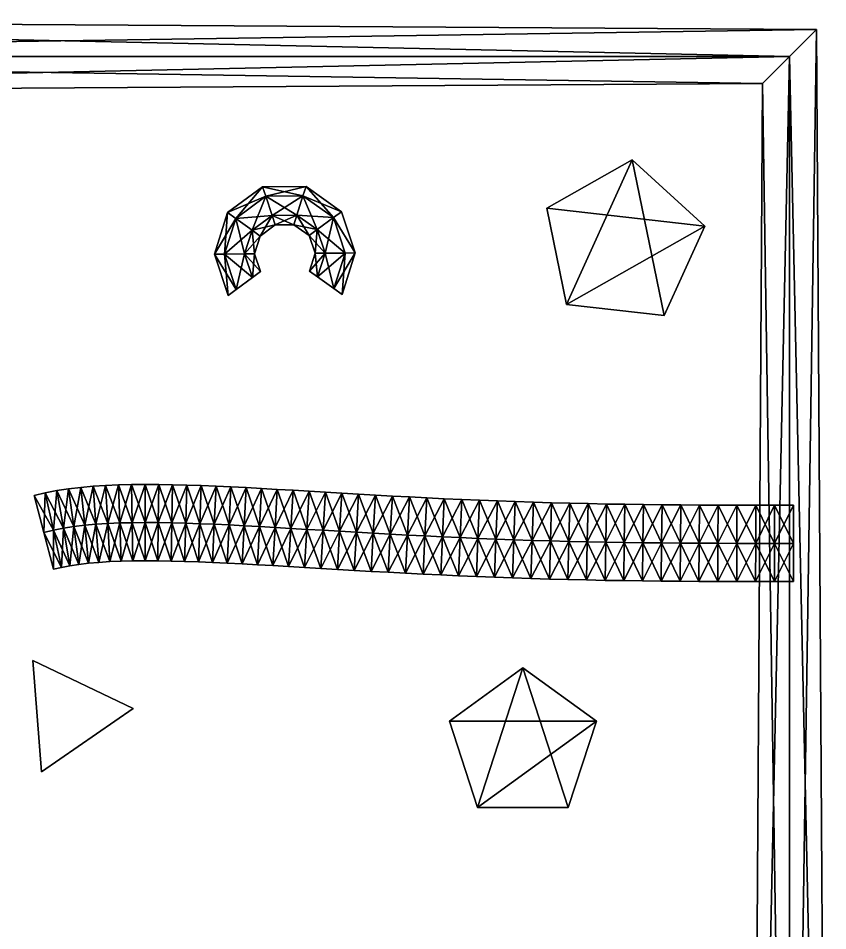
# Model space of a CAD drawing. Extents: x -2.49 to 2.49, y -2.49 to 2.49.
# Drawn here: x 1.378 to 2.491, y 1.237 to 2.491 of the extents above; entities that cross this region are included whole.
import ezdxf

# ---------------------------------------------------------------- set-up
doc = ezdxf.new("R2010")
doc.units = 0

# ---------------------------------------------------------------- blocks, each defined once
blk = doc.blocks.new('Cylinder')
mesh = blk.add_polyface()
corners = [(1.398153, 1.608273, -0.060957), (1.398153, 1.608272, 0.060963), (1.536333, 1.542348, 0.060963), (1.536333, 1.542349, -0.060957), (1.410152, 1.455643, -0.060957), (1.410152, 1.455643, 0.060963)]
mesh.append_faces([[corners[k] for k in face] for face in [(0, 1, 2), (0, 2, 3), (4, 5, 1), (4, 1, 0), (3, 2, 5), (3, 5, 4), (2, 1, 5), (0, 3, 4)]])
blk = doc.blocks.new('Cylinder_021_Cylinder_022')
mesh = blk.add_polyface()
corners = [(2.072035, 1.598387, -0.063155), (2.072035, 1.598387, 0.06096), (2.172914, 1.525094, 0.06096), (2.172914, 1.525094, -0.063155), (2.134382, 1.406504, 0.06096), (2.134382, 1.406504, -0.063155), (2.009689, 1.406504, 0.060961), (2.009689, 1.406504, -0.063155), (1.971157, 1.525095, 0.06096), (1.971157, 1.525095, -0.063155)]
mesh.append_faces([[corners[k] for k in face] for face in [(0, 1, 2), (0, 2, 3), (3, 2, 4), (3, 4, 5), (5, 4, 6), (5, 6, 7), (2, 1, 8), (2, 8, 6), (6, 4, 2), (9, 8, 1), (9, 1, 0), (7, 6, 8), (7, 8, 9), (0, 3, 5), (0, 5, 7), (7, 9, 0)]])
blk = doc.blocks.new('Cylinder_18')
mesh = blk.add_polyface()
corners = [(2.222371, 2.296689, -0.060959), (2.22237, 2.29669, 0.06096), (2.322023, 2.205491, 0.06096), (2.322024, 2.205491, -0.06096), (2.266083, 2.082534, 0.06096), (2.266083, 2.082533, -0.06096), (2.131858, 2.09774, 0.06096), (2.131858, 2.09774, -0.060959), (2.104841, 2.230095, 0.06096), (2.104841, 2.230095, -0.06096)]
mesh.append_faces([[corners[k] for k in face] for face in [(0, 1, 2), (0, 2, 3), (3, 2, 4), (3, 4, 5), (5, 4, 6), (5, 6, 7), (2, 1, 8), (2, 8, 6), (6, 4, 2), (9, 8, 1), (9, 1, 0), (7, 6, 8), (7, 8, 9), (0, 3, 5), (0, 5, 7), (7, 9, 0)]])
blk = doc.blocks.new('NurbsCircle_NurbsCircle_020')
mesh = blk.add_polyface()
corners = [(0, -2.438564, 0.000015), (-2.438517, -2.438516, 0.000015), (-2.401425, -2.401424, 0.000015), (0, -2.386109, 0.000015), (0, -2.491019, 0.000015), (-2.475608, -2.475608, 0.000015), (0, -2.49102, 0.05247), (-2.475608, -2.475608, 0.05247), (0, -2.491019, 0.104925), (-2.475607, -2.475608, 0.104926), (0, -2.438565, 0.104926), (-2.438517, -2.438516, 0.104925), (0, -2.38611, 0.104926), (-2.401424, -2.401424, 0.104926), (0, -2.386109, 0.05247), (-2.401425, -2.401425, 0.05247), (-2.438565, 0, 0.000015), (-2.386109, 0, 0.000015), (-2.491019, 0, 0.000015), (-2.491019, 0, 0.052471), (-2.491019, 0, 0.104926), (-2.438565, 0, 0.104926), (-2.386109, 0, 0.104926), (-2.386109, 0, 0.052471), (-2.438517, 2.438517, 0.000016), (-2.401424, 2.401424, 0.000015), (-2.475608, 2.475608, 0.000016), (-2.475608, 2.475608, 0.052471), (-2.475608, 2.475608, 0.104926), (-2.438517, 2.438517, 0.104926), (-2.401424, 2.401425, 0.104927), (-2.401424, 2.401424, 0.052471), (0, 2.438565, 0.000016), (0, 2.386109, 0.000016), (0, 2.49102, 0.000016), (0, 2.49102, 0.052471), (0, 2.49102, 0.104927), (0, 2.438565, 0.104926), (0, 2.386109, 0.104926), (0, 2.386109, 0.052471), (2.438517, 2.438516, 0.000016), (2.401425, 2.401424, 0.000016), (2.475608, 2.475608, 0.000016), (2.475608, 2.475608, 0.052471), (2.475607, 2.475608, 0.104926), (2.438517, 2.438516, 0.104926), (2.401425, 2.401424, 0.104926), (2.401425, 2.401424, 0.052472), (2.438565, 0, 0.000015), (2.386109, 0, 0.000015), (2.491019, 0, 0.000015), (2.49102, 0, 0.05247), (2.491019, 0, 0.104926), (2.438565, 0, 0.104926), (2.386109, 0, 0.104926), (2.386109, 0, 0.05247), (2.438516, -2.438517, 0.000015), (2.401424, -2.401424, 0.000015), (2.475608, -2.475607, 0.000015), (2.475608, -2.475607, 0.05247), (2.475608, -2.475607, 0.104925), (2.438516, -2.438517, 0.104926), (2.401425, -2.401425, 0.104926), (2.401425, -2.401425, 0.05247)]
mesh.append_faces([[corners[k] for k in face] for face in [(0, 1, 2), (0, 2, 3), (4, 5, 1), (4, 1, 0), (6, 7, 5), (6, 5, 4), (8, 9, 7), (8, 7, 6), (10, 11, 9), (10, 9, 8), (12, 13, 11), (12, 11, 10), (14, 15, 13), (14, 13, 12), (3, 2, 15), (3, 15, 14), (1, 16, 17), (1, 17, 2), (5, 18, 16), (5, 16, 1), (7, 19, 18), (7, 18, 5), (9, 20, 19), (9, 19, 7), (11, 21, 20), (11, 20, 9), (13, 22, 21), (13, 21, 11), (15, 23, 22), (15, 22, 13), (2, 17, 23), (2, 23, 15), (16, 24, 25), (16, 25, 17), (18, 26, 24), (18, 24, 16), (19, 27, 26), (19, 26, 18), (20, 28, 27), (20, 27, 19), (21, 29, 28), (21, 28, 20), (22, 30, 29), (22, 29, 21), (23, 31, 30), (23, 30, 22), (17, 25, 31), (17, 31, 23), (24, 32, 33), (24, 33, 25), (26, 34, 32), (26, 32, 24), (27, 35, 34), (27, 34, 26), (28, 36, 35), (28, 35, 27), (29, 37, 36), (29, 36, 28), (30, 38, 37), (30, 37, 29), (31, 39, 38), (31, 38, 30), (25, 33, 39), (25, 39, 31), (32, 40, 41), (32, 41, 33), (34, 42, 40), (34, 40, 32), (35, 43, 42), (35, 42, 34), (36, 44, 43), (36, 43, 35), (37, 45, 44), (37, 44, 36), (38, 46, 45), (38, 45, 37), (39, 47, 46), (39, 46, 38), (33, 41, 47), (33, 47, 39), (40, 48, 49), (40, 49, 41), (42, 50, 48), (42, 48, 40), (43, 51, 50), (43, 50, 42), (44, 52, 51), (44, 51, 43), (45, 53, 52), (45, 52, 44), (46, 54, 53), (46, 53, 45), (47, 55, 54), (47, 54, 46), (41, 49, 55), (41, 55, 47), (48, 56, 57), (48, 57, 49), (50, 58, 56), (50, 56, 48), (51, 59, 58), (51, 58, 50), (52, 60, 59), (52, 59, 51), (53, 61, 60), (53, 60, 52), (54, 62, 61), (54, 61, 53), (55, 63, 62), (55, 62, 54), (49, 57, 63), (49, 63, 55), (56, 0, 3), (56, 3, 57), (58, 4, 0), (58, 0, 56), (59, 6, 4), (59, 4, 58), (60, 8, 6), (60, 6, 59), (61, 10, 8), (61, 8, 60), (62, 12, 10), (62, 10, 61), (63, 14, 12), (63, 12, 62), (57, 3, 14), (57, 14, 63)]])
blk = doc.blocks.new('NurbsPath_009_NurbsPath_010')
mesh = blk.add_polyface()
corners = [(1.399974, 1.83523, -0.000901), (1.415436, 1.838913, -0.000901), (1.426463, 1.78763, -0.000901), (1.399974, 1.83523, 0.051555), (1.415437, 1.838913, 0.051555), (1.399974, 1.83523, 0.10401), (1.415436, 1.838913, 0.10401), (1.413347, 1.784508, 0.10401), (1.426463, 1.78763, 0.10401), (1.431294, 1.841965, -0.000901), (1.440212, 1.790273, -0.0009), (1.431294, 1.841965, 0.051554), (1.431295, 1.841965, 0.10401), (1.440213, 1.790273, 0.10401), (1.447505, 1.844447, -0.000901), (1.454575, 1.79247, -0.000901), (1.447505, 1.844447, 0.051554), (1.447505, 1.844447, 0.10401), (1.454575, 1.79247, 0.10401), (1.464075, 1.846423, -0.000901), (1.469533, 1.794252, -0.000901), (1.464075, 1.846423, 0.051555), (1.464074, 1.846423, 0.10401), (1.469533, 1.794252, 0.10401), (1.481009, 1.84795, -0.000901), (1.485066, 1.795652, -0.000901), (1.481009, 1.847951, 0.051555), (1.481009, 1.84795, 0.10401), (1.485066, 1.795652, 0.10401), (1.498314, 1.849077, -0.000901), (1.501156, 1.796698, -0.000901), (1.498314, 1.849077, 0.051554), (1.498314, 1.849077, 0.10401), (1.501155, 1.796699, 0.10401)]
mesh.append_faces([[corners[k] for k in face] for face in [(0, 1, 2), (3, 4, 1), (3, 1, 0), (5, 6, 4), (5, 4, 3), (7, 8, 6), (7, 6, 5), (1, 9, 10), (1, 10, 2), (4, 11, 9), (4, 9, 1), (6, 12, 11), (6, 11, 4), (8, 13, 12), (8, 12, 6), (9, 14, 15), (9, 15, 10), (11, 16, 14), (11, 14, 9), (12, 17, 16), (12, 16, 11), (13, 18, 17), (13, 17, 12), (14, 19, 20), (14, 20, 15), (16, 21, 19), (16, 19, 14), (17, 22, 21), (17, 21, 16), (18, 23, 22), (18, 22, 17), (19, 24, 25), (19, 25, 20), (21, 26, 24), (21, 24, 19), (22, 27, 26), (22, 26, 21), (23, 28, 27), (23, 27, 22), (24, 29, 30), (24, 30, 25), (26, 31, 29), (26, 29, 24), (27, 32, 31), (27, 31, 26), (28, 33, 32), (28, 32, 27)]])
mesh = blk.add_polyface()
corners = [(1.498314, 1.849077, -0.000901), (1.515993, 1.849846, -0.000901), (1.517784, 1.797422, -0.000901), (1.501156, 1.796698, -0.000901), (1.498314, 1.849077, 0.051554), (1.515993, 1.849846, 0.051555), (1.498314, 1.849077, 0.10401), (1.515992, 1.849846, 0.10401), (1.501155, 1.796699, 0.10401), (1.517784, 1.797421, 0.10401), (1.534046, 1.850296, -0.000901), (1.534933, 1.797848, -0.000901), (1.534046, 1.850296, 0.051554), (1.534046, 1.850296, 0.10401), (1.534933, 1.797848, 0.10401), (1.552583, 1.798005, -0.000901), (1.552694, 1.74555, -0.000901), (1.552472, 1.85046, -0.000901), (1.552473, 1.85046, 0.051554), (1.552473, 1.850461, 0.10401), (1.552583, 1.798005, 0.10401), (1.570719, 1.79792, -0.000901), (1.570167, 1.745467, -0.000901), (1.57127, 1.850372, -0.000901), (1.57127, 1.850372, 0.051555), (1.57127, 1.850372, 0.10401), (1.570719, 1.79792, 0.10401), (1.552694, 1.74555, 0.10401), (1.590434, 1.85006, -0.000901), (1.589321, 1.797616, -0.000901), (1.590435, 1.85006, 0.051555), (1.590434, 1.85006, 0.10401), (1.589322, 1.797616, 0.10401), (1.608374, 1.797119, -0.000901), (1.609959, 1.84955, -0.000901), (1.609959, 1.84955, 0.051554), (1.609959, 1.84955, 0.10401)]
mesh.append_faces([[corners[k] for k in face] for face in [(0, 1, 2), (0, 2, 3), (4, 5, 1), (4, 1, 0), (6, 7, 5), (6, 5, 4), (8, 9, 7), (8, 7, 6), (1, 10, 11), (1, 11, 2), (5, 12, 10), (5, 10, 1), (7, 13, 12), (7, 12, 5), (9, 14, 13), (9, 13, 7), (11, 15, 16), (10, 17, 15), (10, 15, 11), (12, 18, 17), (12, 17, 10), (13, 19, 18), (13, 18, 12), (14, 20, 19), (14, 19, 13), (15, 21, 22), (17, 23, 21), (17, 21, 15), (18, 24, 23), (18, 23, 17), (19, 25, 24), (19, 24, 18), (20, 26, 25), (20, 25, 19), (27, 26, 20), (23, 28, 29), (23, 29, 21), (24, 30, 28), (24, 28, 23), (25, 31, 30), (25, 30, 24), (26, 32, 31), (26, 31, 25), (28, 33, 29), (30, 34, 28), (31, 35, 30), (32, 36, 31)]])
mesh = blk.add_polyface()
corners = [(1.590434, 1.85006, -0.000901), (1.609959, 1.84955, -0.000901), (1.608374, 1.797119, -0.000901), (1.590435, 1.85006, 0.051555), (1.609959, 1.84955, 0.051554), (1.590434, 1.85006, 0.10401), (1.609959, 1.84955, 0.10401), (1.589322, 1.797616, 0.10401), (1.608374, 1.797119, 0.10401), (1.62786, 1.796449, -0.000901), (1.625883, 1.744031, -0.000901), (1.606789, 1.744687, -0.000901), (1.629838, 1.848868, -0.000901), (1.629838, 1.848868, 0.051555), (1.629838, 1.848868, 0.10401), (1.62786, 1.796449, 0.10401), (1.60679, 1.744687, 0.10401), (1.625882, 1.744031, 0.10401), (1.60679, 1.744687, 0.051555), (1.625883, 1.744031, 0.051555), (1.647762, 1.795631, -0.0009), (1.645463, 1.743226, -0.000901), (1.650061, 1.848036, -0.000901), (1.650062, 1.848036, 0.051554), (1.650061, 1.848036, 0.10401), (1.647762, 1.795631, 0.10401), (1.645463, 1.743226, 0.10401), (1.645463, 1.743226, 0.051555), (1.665506, 1.742291, -0.000901), (1.668064, 1.794685, -0.000901), (1.670622, 1.847077, -0.000901), (1.670622, 1.847078, 0.051554), (1.670622, 1.847077, 0.10401), (1.665506, 1.742292, 0.10401), (1.668064, 1.794685, 0.10401), (1.665506, 1.742292, 0.051554)]
mesh.append_faces([[corners[k] for k in face] for face in [(0, 1, 2), (3, 4, 1), (5, 6, 4), (7, 8, 6), (2, 9, 10), (2, 10, 11), (1, 12, 9), (1, 9, 2), (4, 13, 12), (4, 12, 1), (6, 14, 13), (6, 13, 4), (8, 15, 14), (8, 14, 6), (16, 17, 15), (16, 15, 8), (18, 19, 17), (18, 17, 16), (11, 10, 19), (11, 19, 18), (9, 20, 21), (9, 21, 10), (12, 22, 20), (12, 20, 9), (13, 23, 22), (13, 22, 12), (14, 24, 23), (14, 23, 13), (15, 25, 24), (15, 24, 14), (17, 26, 25), (17, 25, 15), (19, 27, 26), (19, 26, 17), (10, 21, 27), (10, 27, 19), (20, 28, 21), (22, 29, 20), (23, 30, 22), (24, 31, 23), (25, 32, 24), (26, 33, 34), (26, 34, 25), (27, 35, 33), (27, 33, 26), (21, 28, 35), (21, 35, 27)]])
mesh = blk.add_polyface()
corners = [(1.647762, 1.795631, -0.0009), (1.668064, 1.794685, -0.000901), (1.665506, 1.742291, -0.000901), (1.650061, 1.848036, -0.000901), (1.670622, 1.847077, -0.000901), (1.650062, 1.848036, 0.051554), (1.670622, 1.847078, 0.051554), (1.650061, 1.848036, 0.10401), (1.670622, 1.847077, 0.10401), (1.647762, 1.795631, 0.10401), (1.668064, 1.794685, 0.10401), (1.68875, 1.793629, -0.000901), (1.68599, 1.741247, -0.000901), (1.69151, 1.846012, -0.000901), (1.69151, 1.846012, 0.051555), (1.69151, 1.846012, 0.10401), (1.68875, 1.793629, 0.10401), (1.665506, 1.742292, 0.10401), (1.68599, 1.741247, 0.10401), (1.665506, 1.742292, 0.051554), (1.68599, 1.741247, 0.051555), (1.709803, 1.792485, -0.000901), (1.706892, 1.74011, -0.000901), (1.712715, 1.844859, -0.000901), (1.712715, 1.844859, 0.051555), (1.712715, 1.844859, 0.10401), (1.709803, 1.792485, 0.10401), (1.706892, 1.74011, 0.10401), (1.706892, 1.74011, 0.051555), (1.728191, 1.7389, -0.000901), (1.731209, 1.791269, -0.000901), (1.734228, 1.843637, -0.000901), (1.734227, 1.843637, 0.051555), (1.734227, 1.843637, 0.10401), (1.731209, 1.791268, 0.10401), (1.728191, 1.7389, 0.051555), (1.728191, 1.7389, 0.10401)]
mesh.append_faces([[corners[k] for k in face] for face in [(0, 1, 2), (3, 4, 1), (5, 6, 4), (7, 8, 6), (9, 10, 8), (1, 11, 12), (1, 12, 2), (4, 13, 11), (4, 11, 1), (6, 14, 13), (6, 13, 4), (8, 15, 14), (8, 14, 6), (10, 16, 15), (10, 15, 8), (17, 18, 16), (17, 16, 10), (19, 20, 18), (19, 18, 17), (2, 12, 20), (2, 20, 19), (11, 21, 22), (11, 22, 12), (13, 23, 21), (13, 21, 11), (14, 24, 23), (14, 23, 13), (15, 25, 24), (15, 24, 14), (16, 26, 25), (16, 25, 15), (18, 27, 26), (18, 26, 16), (20, 28, 27), (20, 27, 18), (12, 22, 28), (12, 28, 20), (21, 29, 22), (23, 30, 21), (24, 31, 23), (25, 32, 24), (26, 33, 25), (27, 34, 26), (28, 35, 36), (28, 36, 27), (22, 29, 35), (22, 35, 28)]])
mesh = blk.add_polyface()
corners = [(1.709803, 1.792485, -0.000901), (1.731209, 1.791269, -0.000901), (1.728191, 1.7389, -0.000901), (1.712715, 1.844859, -0.000901), (1.734228, 1.843637, -0.000901), (1.712715, 1.844859, 0.051555), (1.734227, 1.843637, 0.051555), (1.712715, 1.844859, 0.10401), (1.734227, 1.843637, 0.10401), (1.709803, 1.792485, 0.10401), (1.731209, 1.791268, 0.10401), (1.706892, 1.74011, 0.10401), (1.728191, 1.7389, 0.10401), (1.752952, 1.789998, -0.000901), (1.749867, 1.737633, -0.0009), (1.756036, 1.842362, -0.000901), (1.756036, 1.842362, 0.051555), (1.756036, 1.842362, 0.10401), (1.752951, 1.789998, 0.10401), (1.749867, 1.737633, 0.10401), (1.728191, 1.7389, 0.051555), (1.749867, 1.737633, 0.051555), (1.775015, 1.788688, -0.000901), (1.7719, 1.736325, -0.0009), (1.77813, 1.84105, -0.000901), (1.77813, 1.841051, 0.051555), (1.77813, 1.841051, 0.10401), (1.775015, 1.788688, 0.10401), (1.771901, 1.736325, 0.10401), (1.7719, 1.736325, 0.051554), (1.794273, 1.734992, -0.000901), (1.797386, 1.787354, -0.0009), (1.800498, 1.839718, -0.000901), (1.800498, 1.839717, 0.051555), (1.800498, 1.839718, 0.10401), (1.797386, 1.787354, 0.10401), (1.794273, 1.734991, 0.051555), (1.794273, 1.734991, 0.10401)]
mesh.append_faces([[corners[k] for k in face] for face in [(0, 1, 2), (3, 4, 1), (5, 6, 4), (7, 8, 6), (9, 10, 8), (11, 12, 10), (1, 13, 14), (1, 14, 2), (4, 15, 13), (4, 13, 1), (6, 16, 15), (6, 15, 4), (8, 17, 16), (8, 16, 6), (10, 18, 17), (10, 17, 8), (12, 19, 18), (12, 18, 10), (20, 21, 19), (20, 19, 12), (2, 14, 21), (2, 21, 20), (13, 22, 23), (13, 23, 14), (15, 24, 22), (15, 22, 13), (16, 25, 24), (16, 24, 15), (17, 26, 25), (17, 25, 16), (18, 27, 26), (18, 26, 17), (19, 28, 27), (19, 27, 18), (21, 29, 28), (21, 28, 19), (14, 23, 29), (14, 29, 21), (22, 30, 23), (24, 31, 22), (25, 32, 24), (26, 33, 25), (27, 34, 26), (28, 35, 27), (29, 36, 37), (29, 37, 28), (23, 36, 29)]])
mesh = blk.add_polyface()
corners = [(1.413347, 1.784508, -0.000901), (1.426463, 1.78763, -0.000901), (1.43749, 1.736346, -0.000901), (1.426721, 1.733786, -0.000901), (1.399974, 1.83523, -0.000901), (1.426721, 1.733786, 0.10401), (1.43749, 1.736346, 0.10401), (1.426463, 1.78763, 0.10401), (1.413347, 1.784508, 0.10401), (1.426721, 1.733786, 0.051555), (1.43749, 1.736346, 0.051554), (1.440212, 1.790273, -0.0009), (1.44913, 1.738581, -0.000901), (1.44913, 1.73858, 0.10401), (1.440213, 1.790273, 0.10401), (1.44913, 1.738581, 0.051554), (1.454575, 1.79247, -0.000901), (1.461645, 1.740493, -0.000901), (1.461645, 1.740493, 0.10401), (1.454575, 1.79247, 0.10401), (1.461645, 1.740493, 0.051555), (1.469533, 1.794252, -0.000901), (1.474991, 1.742081, -0.000901), (1.474991, 1.742081, 0.10401), (1.469533, 1.794252, 0.10401), (1.474991, 1.742082, 0.051555), (1.485066, 1.795652, -0.000901), (1.489122, 1.743353, -0.000901), (1.489123, 1.743353, 0.10401), (1.485066, 1.795652, 0.10401), (1.489122, 1.743353, 0.051555), (1.501156, 1.796698, -0.000901), (1.503997, 1.74432, -0.000901), (1.503997, 1.744321, 0.10401), (1.501155, 1.796699, 0.10401), (1.503997, 1.744321, 0.051554)]
mesh.append_faces([[corners[k] for k in face] for face in [(0, 1, 2), (0, 2, 3), (4, 1, 0), (5, 6, 7), (5, 7, 8), (9, 10, 6), (9, 6, 5), (3, 2, 10), (3, 10, 9), (1, 11, 12), (1, 12, 2), (6, 13, 14), (6, 14, 7), (10, 15, 13), (10, 13, 6), (2, 12, 15), (2, 15, 10), (11, 16, 17), (11, 17, 12), (13, 18, 19), (13, 19, 14), (15, 20, 18), (15, 18, 13), (12, 17, 20), (12, 20, 15), (16, 21, 22), (16, 22, 17), (18, 23, 24), (18, 24, 19), (20, 25, 23), (20, 23, 18), (17, 22, 25), (17, 25, 20), (21, 26, 27), (21, 27, 22), (23, 28, 29), (23, 29, 24), (25, 30, 28), (25, 28, 23), (22, 27, 30), (22, 30, 25), (26, 31, 32), (26, 32, 27), (28, 33, 34), (28, 34, 29), (30, 33, 28), (27, 35, 30)]])
mesh = blk.add_polyface()
corners = [(1.775015, 1.788688, -0.000901), (1.797386, 1.787354, -0.0009), (1.794273, 1.734992, -0.000901), (1.77813, 1.84105, -0.000901), (1.800498, 1.839718, -0.000901), (1.77813, 1.841051, 0.051555), (1.800498, 1.839717, 0.051555), (1.77813, 1.841051, 0.10401), (1.800498, 1.839718, 0.10401), (1.775015, 1.788688, 0.10401), (1.797386, 1.787354, 0.10401), (1.771901, 1.736325, 0.10401), (1.794273, 1.734991, 0.10401), (1.7719, 1.736325, -0.0009), (1.794273, 1.734991, 0.051555), (1.820047, 1.786011, -0.000901), (1.816966, 1.733646, -0.000901), (1.823129, 1.838376, -0.000901), (1.823129, 1.838376, 0.051554), (1.82313, 1.838376, 0.10401), (1.820048, 1.786011, 0.10401), (1.816966, 1.733646, 0.10401), (1.816966, 1.733646, 0.051555), (1.842987, 1.784671, -0.0009), (1.839962, 1.732302, -0.000901), (1.846013, 1.837039, -0.000901), (1.846013, 1.837039, 0.051554), (1.846013, 1.837039, 0.10401), (1.842988, 1.784671, 0.10401), (1.839962, 1.732303, 0.10401), (1.839962, 1.732303, 0.051555), (1.863244, 1.730973, -0.000901), (1.866191, 1.783346, -0.000901), (1.869138, 1.835718, -0.000901), (1.869138, 1.835718, 0.051554), (1.869137, 1.835718, 0.10401), (1.866191, 1.783345, 0.10401), (1.863244, 1.730973, 0.10401), (1.863244, 1.730973, 0.051554)]
mesh.append_faces([[corners[k] for k in face] for face in [(0, 1, 2), (3, 4, 1), (5, 6, 4), (7, 8, 6), (9, 10, 8), (11, 12, 10), (13, 2, 14), (1, 15, 16), (1, 16, 2), (4, 17, 15), (4, 15, 1), (6, 18, 17), (6, 17, 4), (8, 19, 18), (8, 18, 6), (10, 20, 19), (10, 19, 8), (12, 21, 20), (12, 20, 10), (14, 22, 21), (14, 21, 12), (2, 16, 22), (2, 22, 14), (15, 23, 24), (15, 24, 16), (17, 25, 23), (17, 23, 15), (18, 26, 25), (18, 25, 17), (19, 27, 26), (19, 26, 18), (20, 28, 27), (20, 27, 19), (21, 29, 28), (21, 28, 20), (22, 30, 29), (22, 29, 21), (16, 24, 30), (16, 30, 22), (23, 31, 24), (25, 32, 23), (26, 33, 25), (27, 34, 26), (28, 35, 27), (29, 36, 28), (30, 37, 29), (24, 38, 30)]])
mesh = blk.add_polyface()
corners = [(1.842987, 1.784671, -0.0009), (1.866191, 1.783346, -0.000901), (1.863244, 1.730973, -0.000901), (1.846013, 1.837039, -0.000901), (1.869138, 1.835718, -0.000901), (1.846013, 1.837039, 0.051554), (1.869138, 1.835718, 0.051554), (1.846013, 1.837039, 0.10401), (1.869137, 1.835718, 0.10401), (1.842988, 1.784671, 0.10401), (1.866191, 1.783345, 0.10401), (1.839962, 1.732303, 0.10401), (1.863244, 1.730973, 0.10401), (1.839962, 1.732303, 0.051555), (1.863244, 1.730973, 0.051554), (1.839962, 1.732302, -0.000901), (1.889643, 1.782046, -0.000901), (1.886795, 1.729668, -0.000901), (1.892492, 1.834424, -0.000901), (1.892492, 1.834424, 0.051554), (1.892492, 1.834424, 0.10401), (1.889643, 1.782045, 0.10401), (1.886794, 1.729668, 0.10401), (1.886794, 1.729668, 0.051555), (1.913332, 1.780782, -0.000901), (1.910599, 1.728397, -0.000901), (1.916065, 1.833165, -0.000901), (1.916065, 1.833166, 0.051555), (1.916065, 1.833166, 0.10401), (1.913332, 1.780782, 0.10401), (1.910599, 1.728398, 0.10401), (1.910598, 1.728397, 0.051555), (1.934639, 1.727172, -0.000901), (1.937243, 1.779562, -0.000901), (1.939845, 1.831954, -0.000901), (1.939845, 1.831954, 0.10401), (1.937243, 1.779562, 0.10401), (1.934639, 1.727172, 0.10401), (1.934639, 1.727172, 0.051555)]
mesh.append_faces([[corners[k] for k in face] for face in [(0, 1, 2), (3, 4, 1), (5, 6, 4), (7, 8, 6), (9, 10, 8), (11, 12, 10), (13, 14, 12), (15, 2, 14), (1, 16, 17), (1, 17, 2), (4, 18, 16), (4, 16, 1), (6, 19, 18), (6, 18, 4), (8, 20, 19), (8, 19, 6), (10, 21, 20), (10, 20, 8), (12, 22, 21), (12, 21, 10), (14, 23, 22), (14, 22, 12), (2, 17, 23), (2, 23, 14), (16, 24, 25), (16, 25, 17), (18, 26, 24), (18, 24, 16), (19, 27, 26), (19, 26, 18), (20, 28, 27), (20, 27, 19), (21, 29, 28), (21, 28, 20), (22, 30, 29), (22, 29, 21), (23, 31, 30), (23, 30, 22), (17, 25, 31), (17, 31, 23), (24, 32, 25), (26, 33, 24), (27, 34, 26), (29, 35, 28), (30, 36, 29), (31, 37, 30), (25, 38, 31)]])
mesh = blk.add_polyface()
corners = [(1.913332, 1.780782, -0.000901), (1.937243, 1.779562, -0.000901), (1.934639, 1.727172, -0.000901), (1.916065, 1.833165, -0.000901), (1.939845, 1.831954, -0.000901), (1.916065, 1.833166, 0.051555), (1.939845, 1.831954, 0.051554), (1.916065, 1.833166, 0.10401), (1.939845, 1.831954, 0.10401), (1.913332, 1.780782, 0.10401), (1.937243, 1.779562, 0.10401), (1.910599, 1.728398, 0.10401), (1.934639, 1.727172, 0.10401), (1.910598, 1.728397, 0.051555), (1.934639, 1.727172, 0.051555), (1.910599, 1.728397, -0.000901), (1.961362, 1.778396, -0.0009), (1.958902, 1.725997, -0.000901), (1.963823, 1.830793, -0.000901), (1.963823, 1.830793, 0.051555), (1.963823, 1.830793, 0.10401), (1.961362, 1.778396, 0.10401), (1.958902, 1.725997, 0.10401), (1.958902, 1.725997, 0.051554), (1.985679, 1.777288, -0.0009), (1.983371, 1.724884, -0.0009), (1.987987, 1.829692, -0.000901), (1.987987, 1.829692, 0.051554), (1.987987, 1.829692, 0.10401), (1.985679, 1.777288, 0.10401), (1.983371, 1.724883, 0.10401), (1.983371, 1.724883, 0.051555), (2.008032, 1.723834, -0.000901), (2.010179, 1.776246, -0.0009), (2.012326, 1.828658, 0.10401), (2.010179, 1.776246, 0.10401), (2.008031, 1.723835, 0.10401), (2.008032, 1.723835, 0.051555)]
mesh.append_faces([[corners[k] for k in face] for face in [(0, 1, 2), (3, 4, 1), (5, 6, 4), (7, 8, 6), (7, 6, 5), (9, 10, 8), (11, 12, 10), (13, 14, 12), (15, 2, 14), (1, 16, 17), (1, 17, 2), (4, 18, 16), (4, 16, 1), (6, 19, 18), (6, 18, 4), (8, 20, 19), (8, 19, 6), (10, 21, 20), (10, 20, 8), (12, 22, 21), (12, 21, 10), (14, 23, 22), (14, 22, 12), (2, 17, 23), (2, 23, 14), (16, 24, 25), (16, 25, 17), (18, 26, 24), (18, 24, 16), (19, 27, 26), (19, 26, 18), (20, 28, 27), (20, 27, 19), (21, 29, 28), (21, 28, 20), (22, 30, 29), (22, 29, 21), (23, 31, 30), (23, 30, 22), (17, 25, 31), (17, 31, 23), (24, 32, 25), (26, 33, 24), (29, 34, 28), (30, 35, 29), (31, 36, 30), (25, 37, 31)]])
mesh = blk.add_polyface()
corners = [(1.985679, 1.777288, -0.0009), (2.010179, 1.776246, -0.0009), (2.008032, 1.723834, -0.000901), (1.987987, 1.829692, -0.000901), (2.012326, 1.828658, -0.000901), (1.987987, 1.829692, 0.051554), (2.012326, 1.828658, 0.051554), (1.987987, 1.829692, 0.10401), (2.012326, 1.828658, 0.10401), (1.985679, 1.777288, 0.10401), (2.010179, 1.776246, 0.10401), (1.983371, 1.724883, 0.10401), (2.008031, 1.723835, 0.10401), (1.983371, 1.724883, 0.051555), (2.008032, 1.723835, 0.051555), (1.983371, 1.724884, -0.0009), (2.03485, 1.775274, -0.000901), (2.032871, 1.722856, -0.000901), (2.03683, 1.827692, -0.0009), (2.03683, 1.827692, 0.051554), (2.036831, 1.827692, 0.10401), (2.03485, 1.775274, 0.10401), (2.032871, 1.722856, 0.10401), (2.03287, 1.722856, 0.051555), (2.059681, 1.774376, -0.000901), (2.057871, 1.721952, -0.000901), (2.06149, 1.826801, -0.000901), (2.06149, 1.8268, 0.051555), (2.06149, 1.8268, 0.10401), (2.059681, 1.774376, 0.10401), (2.057871, 1.721952, 0.10401), (2.057871, 1.721952, 0.051555), (2.083023, 1.721125, -0.0009), (2.084659, 1.773555, -0.000901), (2.08466, 1.773556, 0.10401), (2.083023, 1.721125, 0.10401), (2.083023, 1.721125, 0.051555)]
mesh.append_faces([[corners[k] for k in face] for face in [(0, 1, 2), (3, 4, 1), (5, 6, 4), (5, 4, 3), (7, 8, 6), (7, 6, 5), (9, 10, 8), (11, 12, 10), (13, 14, 12), (15, 2, 14), (1, 16, 17), (1, 17, 2), (4, 18, 16), (4, 16, 1), (6, 19, 18), (6, 18, 4), (8, 20, 19), (8, 19, 6), (10, 21, 20), (10, 20, 8), (12, 22, 21), (12, 21, 10), (14, 23, 22), (14, 22, 12), (2, 17, 23), (2, 23, 14), (16, 24, 25), (16, 25, 17), (18, 26, 24), (18, 24, 16), (19, 27, 26), (19, 26, 18), (20, 28, 27), (20, 27, 19), (21, 29, 28), (21, 28, 20), (22, 30, 29), (22, 29, 21), (23, 31, 30), (23, 30, 22), (17, 25, 31), (17, 31, 23), (24, 32, 25), (26, 33, 24), (30, 34, 29), (31, 35, 30), (25, 36, 31)]])
mesh = blk.add_polyface()
corners = [(2.059681, 1.774376, -0.000901), (2.084659, 1.773555, -0.000901), (2.083023, 1.721125, -0.0009), (2.06149, 1.826801, -0.000901), (2.086295, 1.825985, -0.0009), (2.06149, 1.8268, 0.051555), (2.086295, 1.825985, 0.051555), (2.06149, 1.8268, 0.10401), (2.086295, 1.825985, 0.10401), (2.059681, 1.774376, 0.10401), (2.08466, 1.773556, 0.10401), (2.057871, 1.721952, 0.10401), (2.083023, 1.721125, 0.10401), (2.057871, 1.721952, 0.051555), (2.083023, 1.721125, 0.051555), (2.057871, 1.721952, -0.000901), (2.109773, 1.772813, -0.0009), (2.10831, 1.720378, -0.000901), (2.111236, 1.825248, -0.0009), (2.111236, 1.825248, 0.051555), (2.111235, 1.825248, 0.10401), (2.109773, 1.772813, 0.10401), (2.10831, 1.720378, 0.10401), (2.10831, 1.720378, 0.051555), (2.135012, 1.772151, -0.000901), (2.13372, 1.719712, -0.0009), (2.136301, 1.82459, -0.000901), (2.136302, 1.824591, 0.051555), (2.136302, 1.824591, 0.10401), (2.135011, 1.772151, 0.10401), (2.13372, 1.719712, 0.10401), (2.13372, 1.719711, 0.051555), (2.159241, 1.719125, -0.0009), (2.160363, 1.771568, 0.10401), (2.159241, 1.719125, 0.10401), (2.159241, 1.719125, 0.051555)]
mesh.append_faces([[corners[k] for k in face] for face in [(0, 1, 2), (3, 4, 1), (5, 6, 4), (5, 4, 3), (7, 8, 6), (7, 6, 5), (9, 10, 8), (9, 8, 7), (11, 12, 10), (13, 14, 12), (15, 2, 14), (1, 16, 17), (1, 17, 2), (4, 18, 16), (4, 16, 1), (6, 19, 18), (6, 18, 4), (8, 20, 19), (8, 19, 6), (10, 21, 20), (10, 20, 8), (12, 22, 21), (12, 21, 10), (14, 23, 22), (14, 22, 12), (2, 17, 23), (2, 23, 14), (16, 24, 25), (16, 25, 17), (18, 26, 24), (18, 24, 16), (19, 27, 26), (19, 26, 18), (20, 28, 27), (20, 27, 19), (21, 29, 28), (21, 28, 20), (22, 30, 29), (22, 29, 21), (23, 31, 30), (23, 30, 22), (17, 25, 31), (17, 31, 23), (24, 32, 25), (30, 33, 29), (31, 34, 30), (25, 35, 31)]])
mesh = blk.add_polyface()
corners = [(2.135012, 1.772151, -0.000901), (2.160363, 1.771568, -0.0009), (2.159241, 1.719125, -0.0009), (2.136301, 1.82459, -0.000901), (2.161485, 1.824011, -0.000901), (2.136302, 1.824591, 0.051555), (2.161486, 1.824011, 0.051554), (2.136302, 1.824591, 0.10401), (2.161486, 1.824012, 0.10401), (2.135011, 1.772151, 0.10401), (2.160363, 1.771568, 0.10401), (2.13372, 1.719712, 0.10401), (2.159241, 1.719125, 0.10401), (2.13372, 1.719711, 0.051555), (2.159241, 1.719125, 0.051555), (2.13372, 1.719712, -0.0009), (2.185817, 1.771064, -0.0009), (2.184859, 1.718617, -0.000901), (2.186776, 1.823511, -0.000901), (2.186776, 1.823511, 0.051555), (2.186776, 1.823511, 0.10401), (2.185817, 1.771064, 0.10401), (2.184859, 1.718617, 0.10401), (2.184858, 1.718618, 0.051555), (2.211363, 1.770636, -0.000901), (2.210561, 1.718187, -0.0009), (2.212166, 1.823085, -0.0009), (2.212166, 1.823085, 0.051555), (2.212166, 1.823085, 0.10401), (2.211363, 1.770636, 0.10401), (2.210561, 1.718187, 0.10401), (2.210561, 1.718187, 0.051555), (2.236336, 1.71783, -0.000901), (2.236336, 1.71783, 0.10401), (2.236336, 1.71783, 0.051555)]
mesh.append_faces([[corners[k] for k in face] for face in [(0, 1, 2), (3, 4, 1), (3, 1, 0), (5, 6, 4), (5, 4, 3), (7, 8, 6), (7, 6, 5), (9, 10, 8), (9, 8, 7), (11, 12, 10), (13, 14, 12), (15, 2, 14), (1, 16, 17), (1, 17, 2), (4, 18, 16), (4, 16, 1), (6, 19, 18), (6, 18, 4), (8, 20, 19), (8, 19, 6), (10, 21, 20), (10, 20, 8), (12, 22, 21), (12, 21, 10), (14, 23, 22), (14, 22, 12), (2, 17, 23), (2, 23, 14), (16, 24, 25), (16, 25, 17), (18, 26, 24), (18, 24, 16), (19, 27, 26), (19, 26, 18), (20, 28, 27), (20, 27, 19), (21, 29, 28), (21, 28, 20), (22, 30, 29), (22, 29, 21), (23, 31, 30), (23, 30, 22), (17, 25, 31), (17, 31, 23), (24, 32, 25), (31, 33, 30), (25, 34, 31)]])
mesh = blk.add_polyface()
corners = [(2.211363, 1.770636, -0.000901), (2.236991, 1.770281, -0.000901), (2.236336, 1.71783, -0.000901), (2.212166, 1.823085, -0.0009), (2.237645, 1.822733, -0.000901), (2.212166, 1.823085, 0.051555), (2.237645, 1.822733, 0.051555), (2.212166, 1.823085, 0.10401), (2.237645, 1.822733, 0.10401), (2.211363, 1.770636, 0.10401), (2.236991, 1.770281, 0.10401), (2.210561, 1.718187, 0.10401), (2.236336, 1.71783, 0.10401), (2.210561, 1.718187, 0.051555), (2.236336, 1.71783, 0.051555), (2.210561, 1.718187, -0.0009), (2.262691, 1.769995, -0.000901), (2.262173, 1.717543, -0.0009), (2.263207, 1.822448, -0.000901), (2.263207, 1.822448, 0.051555), (2.263207, 1.822448, 0.10401), (2.262691, 1.769995, 0.10401), (2.262173, 1.717542, 0.10401), (2.262173, 1.717542, 0.051554), (2.288451, 1.769774, -0.0009), (2.288059, 1.717319, -0.000901), (2.288844, 1.822228, -0.000901), (2.288843, 1.822227, 0.051554), (2.288843, 1.822228, 0.10401), (2.288451, 1.769774, 0.10401), (2.288059, 1.717319, 0.10401), (2.288059, 1.717319, 0.051554), (2.313982, 1.717155, 0.10401), (2.313983, 1.717155, 0.051555)]
mesh.append_faces([[corners[k] for k in face] for face in [(0, 1, 2), (3, 4, 1), (3, 1, 0), (5, 6, 4), (5, 4, 3), (7, 8, 6), (7, 6, 5), (9, 10, 8), (9, 8, 7), (11, 12, 10), (11, 10, 9), (13, 14, 12), (15, 2, 14), (1, 16, 17), (1, 17, 2), (4, 18, 16), (4, 16, 1), (6, 19, 18), (6, 18, 4), (8, 20, 19), (8, 19, 6), (10, 21, 20), (10, 20, 8), (12, 22, 21), (12, 21, 10), (14, 23, 22), (14, 22, 12), (2, 17, 23), (2, 23, 14), (16, 24, 25), (16, 25, 17), (18, 26, 24), (18, 24, 16), (19, 27, 26), (19, 26, 18), (20, 28, 27), (20, 27, 19), (21, 29, 28), (21, 28, 20), (22, 30, 29), (22, 29, 21), (23, 31, 30), (23, 30, 22), (17, 25, 31), (17, 31, 23), (31, 32, 30), (25, 33, 31)]])
mesh = blk.add_polyface()
corners = [(2.288451, 1.769774, -0.0009), (2.314264, 1.76961, -0.000901), (2.313983, 1.717155, -0.000901), (2.288059, 1.717319, -0.000901), (2.288844, 1.822228, -0.000901), (2.314546, 1.822065, -0.000901), (2.288843, 1.822227, 0.051554), (2.314546, 1.822065, 0.051555), (2.288843, 1.822228, 0.10401), (2.314546, 1.822065, 0.10401), (2.288451, 1.769774, 0.10401), (2.314264, 1.769609, 0.10401), (2.288059, 1.717319, 0.10401), (2.313982, 1.717155, 0.10401), (2.288059, 1.717319, 0.051554), (2.313983, 1.717155, 0.051555), (2.34012, 1.769497, -0.0009), (2.339933, 1.717041, -0.0009), (2.340307, 1.821951, -0.0009), (2.340307, 1.821952, 0.051555), (2.340307, 1.821952, 0.10401), (2.34012, 1.769497, 0.10401), (2.339933, 1.717041, 0.10401), (2.339934, 1.717042, 0.051555), (2.366009, 1.769426, -0.0009), (2.3659, 1.716971, -0.0009), (2.366119, 1.821881, -0.000901), (2.366119, 1.821882, 0.051554), (2.366119, 1.821881, 0.10401), (2.366009, 1.769426, 0.10401), (2.3659, 1.716971, 0.10401), (2.365901, 1.716971, 0.051555), (2.391872, 1.716933, 0.10401)]
mesh.append_faces([[corners[k] for k in face] for face in [(0, 1, 2), (0, 2, 3), (4, 5, 1), (4, 1, 0), (6, 7, 5), (6, 5, 4), (8, 9, 7), (8, 7, 6), (10, 11, 9), (10, 9, 8), (12, 13, 11), (12, 11, 10), (14, 15, 13), (3, 2, 15), (1, 16, 17), (1, 17, 2), (5, 18, 16), (5, 16, 1), (7, 19, 18), (7, 18, 5), (9, 20, 19), (9, 19, 7), (11, 21, 20), (11, 20, 9), (13, 22, 21), (13, 21, 11), (15, 23, 22), (15, 22, 13), (2, 17, 23), (2, 23, 15), (16, 24, 25), (16, 25, 17), (18, 26, 24), (18, 24, 16), (19, 27, 26), (19, 26, 18), (20, 28, 27), (20, 27, 19), (21, 29, 28), (21, 28, 20), (22, 30, 29), (22, 29, 21), (23, 31, 30), (23, 30, 22), (17, 25, 31), (17, 31, 23), (31, 32, 30)]])
mesh = blk.add_polyface()
corners = [(2.366009, 1.769426, -0.0009), (2.391924, 1.769388, -0.0009), (2.391871, 1.716933, -0.000901), (2.3659, 1.716971, -0.0009), (2.366119, 1.821881, -0.000901), (2.391976, 1.821844, -0.0009), (2.366119, 1.821882, 0.051554), (2.391976, 1.821844, 0.051555), (2.366119, 1.821881, 0.10401), (2.391976, 1.821844, 0.10401), (2.366009, 1.769426, 0.10401), (2.391924, 1.769389, 0.10401), (2.3659, 1.716971, 0.10401), (2.391872, 1.716933, 0.10401), (2.365901, 1.716971, 0.051555), (2.391872, 1.716933, 0.051555), (2.417855, 1.769374, -0.000901), (2.417839, 1.716919, -0.0009), (2.417871, 1.82183, -0.0009), (2.417871, 1.82183, 0.051555), (2.417871, 1.82183, 0.10401), (2.417855, 1.769374, 0.10401), (2.417839, 1.716919, 0.10401), (2.417838, 1.716919, 0.051555), (2.443794, 1.769372, -0.000901), (2.443794, 1.716916, -0.000901), (2.443794, 1.821828, -0.000901), (2.443793, 1.821827, 0.051555), (2.443794, 1.821828, 0.10401), (2.443794, 1.769373, 0.10401), (2.443794, 1.716917, 0.10401), (2.443794, 1.716916, 0.051555)]
mesh.append_faces([[corners[k] for k in face] for face in [(0, 1, 2), (0, 2, 3), (4, 5, 1), (4, 1, 0), (6, 7, 5), (6, 5, 4), (8, 9, 7), (8, 7, 6), (10, 11, 9), (10, 9, 8), (12, 13, 11), (12, 11, 10), (14, 15, 13), (3, 2, 15), (3, 15, 14), (1, 16, 17), (1, 17, 2), (5, 18, 16), (5, 16, 1), (7, 19, 18), (7, 18, 5), (9, 20, 19), (9, 19, 7), (11, 21, 20), (11, 20, 9), (13, 22, 21), (13, 21, 11), (15, 23, 22), (15, 22, 13), (2, 17, 23), (2, 23, 15), (16, 24, 25), (16, 25, 17), (18, 26, 24), (18, 24, 16), (19, 27, 26), (19, 26, 18), (20, 28, 27), (20, 27, 19), (21, 29, 28), (21, 28, 20), (22, 30, 29), (22, 29, 21), (23, 31, 30), (23, 30, 22), (17, 25, 31), (17, 31, 23)]])
mesh = blk.add_polyface()
corners = [(1.489122, 1.743353, 0.051555), (1.503997, 1.744321, 0.051554), (1.503997, 1.744321, 0.10401), (1.489122, 1.743353, -0.000901), (1.503997, 1.74432, -0.000901), (1.501156, 1.796698, -0.000901), (1.517784, 1.797422, -0.000901), (1.519575, 1.744997, -0.000901), (1.519575, 1.744996, 0.10401), (1.517784, 1.797421, 0.10401), (1.501155, 1.796699, 0.10401), (1.519575, 1.744996, 0.051555), (1.534933, 1.797848, -0.000901), (1.535819, 1.7454, -0.000901), (1.535819, 1.7454, 0.10401), (1.534933, 1.797848, 0.10401), (1.535819, 1.7454, 0.051554), (1.552694, 1.74555, -0.000901), (1.552694, 1.74555, 0.10401), (1.552583, 1.798005, 0.10401), (1.552694, 1.745551, 0.051554), (1.552583, 1.798005, -0.000901), (1.570167, 1.745467, -0.000901), (1.570167, 1.745467, 0.10401), (1.570719, 1.79792, 0.10401), (1.570167, 1.745468, 0.051555), (1.570719, 1.79792, -0.000901), (1.589321, 1.797616, -0.000901), (1.588208, 1.745173, -0.000901), (1.588208, 1.745173, 0.10401), (1.589322, 1.797616, 0.10401), (1.588208, 1.745173, 0.051555), (1.608374, 1.797119, -0.000901), (1.606789, 1.744687, -0.000901), (1.60679, 1.744687, 0.10401), (1.608374, 1.797119, 0.10401), (1.60679, 1.744687, 0.051555)]
mesh.append_faces([[corners[k] for k in face] for face in [(0, 1, 2), (3, 4, 1), (5, 6, 7), (5, 7, 4), (2, 8, 9), (2, 9, 10), (1, 11, 8), (1, 8, 2), (4, 7, 11), (4, 11, 1), (6, 12, 13), (6, 13, 7), (8, 14, 15), (8, 15, 9), (11, 16, 14), (11, 14, 8), (7, 13, 16), (7, 16, 11), (12, 17, 13), (14, 18, 19), (14, 19, 15), (16, 20, 18), (16, 18, 14), (13, 17, 20), (13, 20, 16), (21, 22, 17), (18, 23, 24), (20, 25, 23), (20, 23, 18), (17, 22, 25), (17, 25, 20), (26, 27, 28), (26, 28, 22), (23, 29, 30), (23, 30, 24), (25, 31, 29), (25, 29, 23), (22, 28, 31), (22, 31, 25), (27, 32, 33), (27, 33, 28), (29, 34, 35), (29, 35, 30), (31, 36, 34), (31, 34, 29), (28, 33, 36), (28, 36, 31)]])
blk = doc.blocks.new('Torus_8')
mesh = blk.add_polyface()
corners = [(1.841495, 2.168469), (1.822514, 2.225224), (1.811393, 2.216998, 0.037438), (1.827662, 2.16835, 0.037437), (1.78915, 2.200544, 0.037438), (1.799997, 2.168112, 0.037437), (1.77803, 2.192318), (1.786165, 2.167994), (1.78915, 2.200544, -0.037437), (1.799997, 2.168113, -0.037436), (1.811393, 2.216997, -0.037437), (1.827662, 2.168349, -0.037437), (1.773799, 2.259984), (1.769637, 2.246792, 0.037437), (1.761313, 2.220407, 0.037437), (1.757152, 2.207214), (1.761313, 2.220407, -0.037437), (1.769637, 2.246792, -0.037437), (1.713955, 2.259471), (1.718342, 2.246352, 0.037437), (1.727117, 2.220114, 0.037437), (1.731504, 2.206995), (1.727116, 2.220114, -0.037437), (1.718342, 2.246352, -0.037437), (1.665842, 2.223881), (1.677103, 2.215846, 0.037437), (1.699624, 2.199777, 0.037437), (1.710885, 2.191741), (1.699624, 2.199777, -0.037437), (1.677103, 2.215846, -0.037437), (1.647837, 2.166808), (1.66167, 2.166926, 0.037438), (1.689336, 2.167164, 0.037437), (1.703168, 2.167283), (1.689335, 2.167164, -0.037436), (1.66167, 2.166926, -0.037437), (1.666818, 2.110051), (1.677939, 2.118278, 0.037438), (1.700181, 2.134732, 0.037437), (1.711303, 2.142958), (1.700182, 2.134732, -0.037437), (1.677939, 2.118278, -0.037437), (1.82349, 2.111395), (1.81223, 2.11943, 0.037437), (1.789709, 2.135499, 0.037438), (1.778448, 2.143534), (1.789709, 2.135499, -0.037437), (1.81223, 2.119429, -0.037436)]
mesh.append_faces([[corners[k] for k in face] for face in [(0, 1, 2), (0, 2, 3), (3, 2, 4), (3, 4, 5), (5, 4, 6), (5, 6, 7), (7, 6, 8), (7, 8, 9), (9, 8, 10), (9, 10, 11), (0, 11, 10), (0, 10, 1), (1, 12, 13), (1, 13, 2), (2, 13, 14), (2, 14, 4), (4, 14, 15), (4, 15, 6), (6, 15, 16), (6, 16, 8), (8, 16, 17), (8, 17, 10), (10, 17, 12), (10, 12, 1), (12, 18, 19), (12, 19, 13), (13, 19, 20), (13, 20, 14), (14, 20, 21), (14, 21, 15), (15, 21, 22), (15, 22, 16), (16, 22, 23), (16, 23, 17), (17, 23, 18), (17, 18, 12), (18, 24, 25), (18, 25, 19), (19, 25, 26), (19, 26, 20), (20, 26, 27), (20, 27, 21), (21, 27, 28), (21, 28, 22), (22, 28, 29), (22, 29, 23), (23, 29, 24), (23, 24, 18), (24, 30, 31), (24, 31, 25), (25, 31, 32), (25, 32, 26), (26, 32, 33), (26, 33, 27), (27, 33, 34), (27, 34, 28), (28, 34, 35), (28, 35, 29), (29, 35, 30), (29, 30, 24), (30, 36, 37), (30, 37, 31), (31, 37, 38), (31, 38, 32), (32, 38, 39), (32, 39, 33), (33, 39, 40), (33, 40, 34), (34, 40, 41), (34, 41, 35), (35, 41, 36), (35, 36, 30), (42, 0, 3), (42, 3, 43), (43, 3, 5), (43, 5, 44), (44, 5, 7), (44, 7, 45), (45, 7, 9), (45, 9, 46), (46, 9, 11), (46, 11, 47), (47, 11, 0), (47, 0, 42)]])

msp = doc.modelspace()

# ---------------------------------------------------------------- block references
for name in ['NurbsCircle_NurbsCircle_020', 'Cylinder_18', 'Torus_8', 'NurbsPath_009_NurbsPath_010', 'Cylinder', 'Cylinder_021_Cylinder_022']:
    msp.add_blockref(name, (0, 0))

doc.saveas('drawing.dxf')
